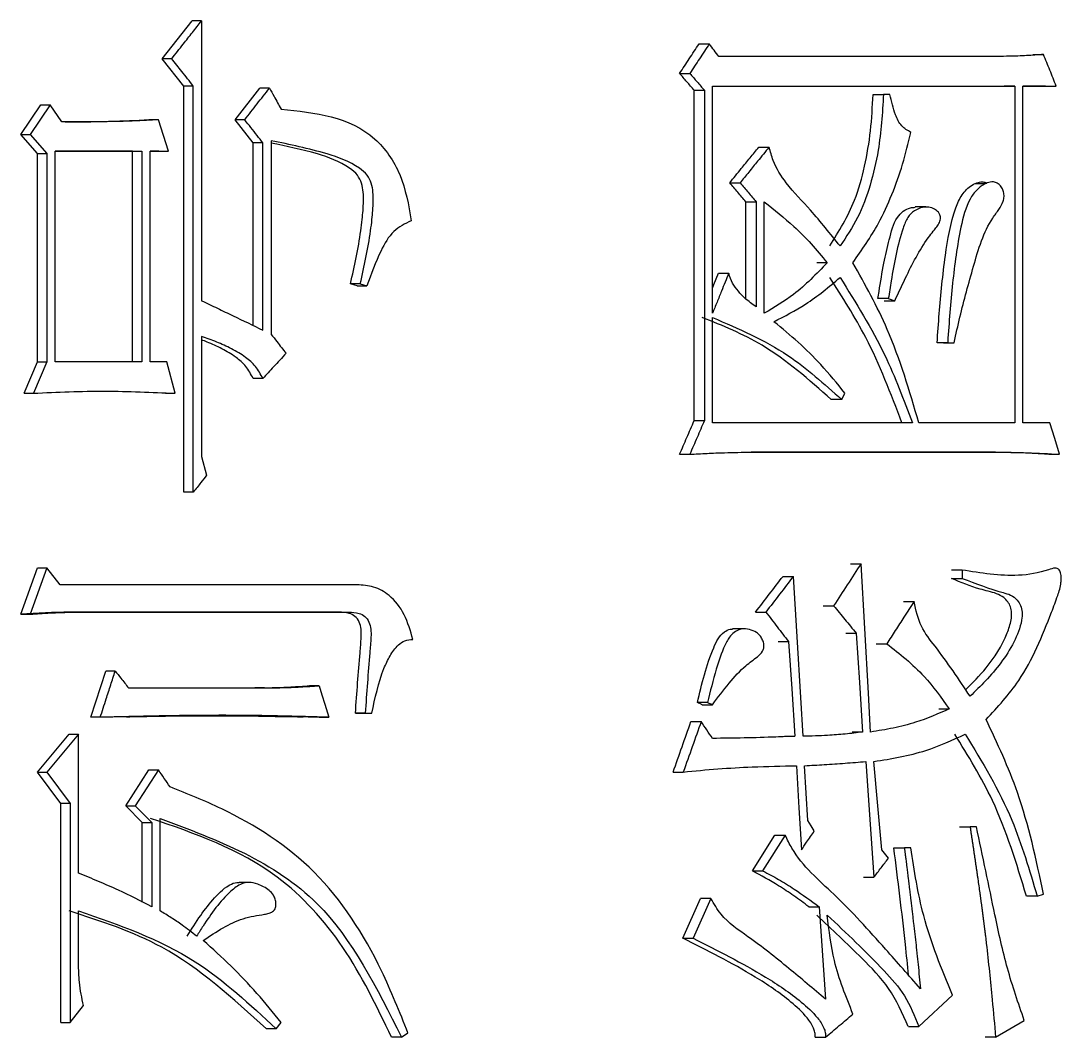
# Model space of a CAD drawing. Header units: millimetres. Extents: x 2371 to 4515, y 843 to 2359.
# Drawn here: x 3262.51 to 3267.86, y 1072.19 to 1077.42 of the extents above; entities that cross this region are included whole.
import ezdxf

# ---------------------------------------------------------------- set-up
doc = ezdxf.new("R2010")
doc.units = ezdxf.units.MM

msp = doc.modelspace()

# ---------------------------------------------------------------- linework, layer by layer
at = {"color": 7, "linetype": 'Continuous', "lineweight": 25}
for p, q in [((3263.2368, 1077.2241), (3263.3902, 1077.4188)), ((3263.4394, 1077.4188), (3263.3902, 1077.4188)), ((3263.4394, 1077.4188), (3263.4394, 1075.9801)), ((3265.9966, 1077.2998), (3266.0491, 1077.2998)), ((3263.2858, 1077.2241), (3263.2368, 1077.2241)), ((3263.3476, 1077.0835), (3263.2368, 1077.2241)), ((3267.4722, 1077.2349), (3266.0991, 1077.2349)), ((3267.7128, 1077.2458), (3267.7675, 1077.2458)), ((3265.8967, 1077.1484), (3265.9491, 1077.1484)), ((3263.3967, 1077.0835), (3263.3476, 1077.0835)), ((3263.3476, 1074.9957), (3263.3476, 1077.0835)), ((3263.3967, 1074.9957), (3263.3967, 1077.0835)), ((3263.6114, 1076.9104), (3263.7388, 1077.0726)), ((3263.7884, 1077.0726), (3263.7388, 1077.0726)), ((3265.9716, 1077.0618), (3266.0241, 1077.0618)), ((3265.9716, 1075.3635), (3265.9716, 1077.0618)), ((3266.0241, 1077.0618), (3266.0242, 1075.3635)), ((3266.0658, 1077.0835), (3267.62, 1077.0835)), ((3266.0658, 1075.9152), (3266.0658, 1077.0835)), ((3266.8913, 1077.0402), (3266.945, 1077.0402)), ((3266.978, 1077.0402), (3266.945, 1077.0402)), ((3267.62, 1077.0835), (3267.5655, 1077.0835)), ((3267.62, 1077.0835), (3267.62, 1075.3527)), ((3267.661, 1077.0835), (3267.833, 1077.0835)), ((3267.661, 1075.3527), (3267.661, 1077.0835)), ((3267.7782, 1077.0835), (3267.661, 1077.0835)), ((3267.7783, 1077.0835), (3267.833, 1077.0835)), ((3262.5099, 1076.8347), (3262.6128, 1076.9861)), ((3262.6609, 1076.9861), (3262.5579, 1076.8347)), ((3262.6128, 1076.9861), (3262.6609, 1076.9861)), ((3262.721, 1076.8996), (3262.6609, 1076.9861)), ((3263.2175, 1076.9104), (3263.1686, 1076.9104)), ((3263.2687, 1076.7481), (3263.2175, 1076.9104)), ((3263.6609, 1076.9104), (3263.6114, 1076.9104)), ((3263.7049, 1076.7914), (3263.6114, 1076.9104)), ((3262.5099, 1076.8347), (3262.5579, 1076.8347)), ((3262.5956, 1076.7373), (3262.5099, 1076.8347)), ((3262.5579, 1076.8347), (3262.6438, 1076.7373)), ((3263.7544, 1076.7914), (3263.7049, 1076.7914)), ((3263.7049, 1075.8525), (3263.7049, 1076.7914)), ((3263.7544, 1075.8287), (3263.7544, 1076.7914)), ((3263.7969, 1076.8022), (3263.797, 1075.807)), ((3262.5956, 1076.7373), (3262.6438, 1076.7373)), ((3262.5956, 1075.6664), (3262.5956, 1076.7373)), ((3262.6438, 1076.7373), (3262.6438, 1075.6664)), ((3262.6867, 1075.6664), (3262.6867, 1076.7481)), ((3262.6867, 1076.7481), (3263.132, 1076.7481)), ((3263.0833, 1076.7481), (3262.6867, 1076.7481)), ((3263.0833, 1076.7481), (3263.132, 1076.7481)), ((3263.0833, 1075.6664), (3263.0833, 1076.7481)), ((3263.132, 1076.7481), (3263.132, 1075.6664)), ((3263.1748, 1075.6664), (3263.1747, 1076.7481)), ((3263.1747, 1076.7481), (3263.2687, 1076.7481)), ((3263.2198, 1076.7481), (3263.1747, 1076.7481)), ((3263.2198, 1076.7481), (3263.2687, 1076.7481)), ((3266.3042, 1076.7701), (3266.3572, 1076.7701)), ((3266.1546, 1076.5859), (3266.2073, 1076.5859)), ((3267.4684, 1076.5811), (3267.4137, 1076.581)), ((3266.2376, 1075.9893), (3266.2376, 1076.4885)), ((3266.2905, 1076.4885), (3266.2905, 1075.9477)), ((3266.332, 1075.9153), (3266.332, 1076.4885)), ((3267.1627, 1076.4617), (3267.1084, 1076.4617)), ((3264.2551, 1076.0666), (3264.2049, 1076.0666)), ((3264.2387, 1076.0558), (3264.2049, 1076.0666)), ((3264.2387, 1076.0558), (3264.289, 1076.0558)), ((3264.2551, 1076.0666), (3264.289, 1076.0558)), ((3266.9697, 1075.991), (3266.916, 1075.991)), ((3266.9697, 1075.991), (3267.0028, 1075.9801)), ((3266.0658, 1075.3527), (3266.0658, 1075.8936)), ((3263.4394, 1075.7962), (3263.4394, 1075.1796)), ((3267.2749, 1075.7638), (3267.2208, 1075.7638)), ((3267.2533, 1075.7638), (3267.3075, 1075.7638)), ((3267.2749, 1075.7638), (3267.3076, 1075.7638)), ((3262.527, 1075.5041), (3262.5956, 1075.6664)), ((3262.6438, 1075.6664), (3262.5751, 1075.5041)), ((3262.5956, 1075.6664), (3262.6438, 1075.6664)), ((3263.132, 1075.6664), (3262.6867, 1075.6664)), ((3263.2602, 1075.6664), (3263.1748, 1075.6664)), ((3263.3029, 1075.5041), (3263.2602, 1075.6664)), ((3263.7544, 1075.5798), (3263.7049, 1075.5798)), ((3262.527, 1075.5041), (3262.5751, 1075.5041)), ((3263.2539, 1075.5041), (3263.3029, 1075.5041)), ((3266.73, 1075.4717), (3266.7466, 1075.5042)), ((3266.73, 1075.4717), (3266.6766, 1075.4717)), ((3265.9716, 1075.3635), (3266.0242, 1075.3635)), ((3267.0935, 1075.3527), (3266.0658, 1075.3527)), ((3267.62, 1075.3527), (3267.1265, 1075.3527)), ((3267.8003, 1075.3527), (3267.661, 1075.3527)), ((3263.4394, 1075.1796), (3263.465, 1075.0823)), ((3265.8967, 1075.1905), (3265.9491, 1075.1905)), ((3267.4588, 1075.2013), (3266.2654, 1075.2013)), ((3266.2655, 1075.2013), (3267.5133, 1075.2013)), ((3267.4589, 1075.2013), (3267.5133, 1075.2013)), ((3267.7946, 1075.1905), (3267.8494, 1075.1905)), ((3263.3967, 1074.9957), (3263.3476, 1074.9957)), ((3262.5099, 1074.3683), (3262.5956, 1074.6063)), ((3262.6438, 1074.6063), (3262.5579, 1074.3683)), ((3262.5956, 1074.6063), (3262.6438, 1074.6063)), ((3262.7124, 1074.5198), (3262.6438, 1074.6063)), ((3266.7758, 1074.628), (3266.8293, 1074.628)), ((3267.3489, 1074.5955), (3267.2947, 1074.5955)), ((3267.3489, 1074.5955), (3267.3489, 1074.5524)), ((3266.4284, 1074.5631), (3266.4815, 1074.5631)), ((3267.2947, 1074.5525), (3267.3489, 1074.5525)), ((3264.2382, 1074.5198), (3262.7124, 1074.5198)), ((3267.048, 1074.4333), (3267.1019, 1074.4334)), ((3262.5099, 1074.3683), (3262.5579, 1074.3683)), ((3262.9209, 1074.3791), (3262.9695, 1074.3791)), ((3264.1457, 1074.3791), (3262.9209, 1074.3791)), ((3262.9695, 1074.3791), (3264.1958, 1074.3791)), ((3264.1457, 1074.3791), (3264.1958, 1074.3791)), ((3266.2874, 1074.3792), (3266.3403, 1074.3792)), ((3266.6353, 1074.4116), (3266.6887, 1074.4116)), ((3266.2219, 1074.2929), (3266.1688, 1074.2929)), ((3266.751, 1074.271), (3266.8045, 1074.271)), ((3266.4035, 1074.2277), (3266.4566, 1074.2277)), ((3266.9078, 1074.2168), (3266.9615, 1074.2168)), ((3262.8696, 1073.8383), (3262.9466, 1074.0762)), ((3262.9952, 1074.0762), (3262.9466, 1074.0762)), ((3264.0432, 1074.0005), (3263.9933, 1074.0005)), ((3263.0636, 1073.9897), (3263.763, 1073.9897)), ((3263.763, 1073.9897), (3263.7134, 1073.9897)), ((3266.0408, 1073.914), (3265.9882, 1073.914)), ((3266.0133, 1073.9032), (3266.0659, 1073.9032)), ((3262.9181, 1073.8383), (3262.8696, 1073.8383)), ((3264.0441, 1073.8383), (3264.0941, 1073.8383)), ((3264.2805, 1073.8599), (3264.2303, 1073.8599)), ((3264.2641, 1073.8599), (3264.3144, 1073.8599)), ((3264.2805, 1073.8599), (3264.3144, 1073.8599)), ((3267.229, 1073.8816), (3267.2831, 1073.8816)), ((3265.955, 1073.8167), (3266.0075, 1073.8167)), ((3262.5957, 1073.557), (3262.7584, 1073.7517)), ((3262.8067, 1073.7517), (3262.6438, 1073.557)), ((3262.7584, 1073.7517), (3262.8067, 1073.7517)), ((3262.8067, 1073.0378), (3262.8067, 1073.7517)), ((3266.4367, 1073.7409), (3266.4898, 1073.7409)), ((3266.8376, 1073.7626), (3266.7841, 1073.7626)), ((3263.0491, 1073.3839), (3263.1686, 1073.5678)), ((3263.2175, 1073.5678), (3263.0978, 1073.3839)), ((3263.1686, 1073.5678), (3263.2175, 1073.5678)), ((3262.5957, 1073.557), (3262.6438, 1073.557)), ((3262.7156, 1073.3948), (3262.5957, 1073.557)), ((3262.6438, 1073.557), (3262.7639, 1073.3948)), ((3265.8634, 1073.557), (3265.9158, 1073.557)), ((3262.7639, 1073.3948), (3262.7156, 1073.3948)), ((3262.7156, 1072.2698), (3262.7156, 1073.3948)), ((3262.7639, 1073.3948), (3262.7639, 1072.2698)), ((3263.0491, 1073.3839), (3263.0978, 1073.3839)), ((3263.1345, 1073.2974), (3263.0491, 1073.3839)), ((3263.0978, 1073.3839), (3263.1833, 1073.2974)), ((3263.1345, 1072.8889), (3263.1345, 1073.2974)), ((3263.1833, 1073.2974), (3263.1833, 1072.8647)), ((3263.226, 1072.8431), (3263.226, 1073.319)), ((3267.3358, 1073.2758), (3267.39, 1073.2758)), ((3267.4228, 1073.2758), (3267.39, 1073.2758)), ((3266.2708, 1073.0486), (3266.3866, 1073.2321)), ((3266.4397, 1073.2321), (3266.3237, 1073.0486)), ((3266.3867, 1073.2321), (3266.4397, 1073.2321)), ((3266.9698, 1073.1135), (3266.9368, 1073.1568)), ((3266.9985, 1073.1676), (3267.0523, 1073.1676)), ((3267.0853, 1073.1676), (3267.0523, 1073.1676)), ((3266.2708, 1073.0486), (3266.3237, 1073.0486)), ((3263.6817, 1072.9892), (3263.6327, 1072.9891)), ((3263.6824, 1072.9892), (3263.6817, 1072.9892)), ((3266.8418, 1073.0162), (3266.8954, 1073.0162)), ((3267.7347, 1072.9188), (3267.7675, 1072.9296)), ((3265.9134, 1072.7025), (3266.0047, 1072.9075)), ((3266.0573, 1072.9075), (3265.9658, 1072.7025)), ((3266.0573, 1072.9075), (3266.0047, 1072.9075)), ((3267.7347, 1072.9188), (3267.68, 1072.9188)), ((3262.8067, 1072.5726), (3262.8067, 1072.843)), ((3266.5609, 1072.8647), (3266.6141, 1072.8647)), ((3266.6141, 1072.8647), (3266.6472, 1072.389)), ((3265.9134, 1072.7025), (3265.9658, 1072.7025)), ((3267.1266, 1072.2482), (3267.2996, 1072.4104)), ((3262.7639, 1072.2698), (3262.8325, 1072.3563)), ((3267.5215, 1072.1941), (3267.6686, 1072.2803)), ((3262.7156, 1072.2698), (3262.7639, 1072.2698)), ((3263.8225, 1072.2373), (3263.7728, 1072.2373)), ((3263.8225, 1072.2373), (3263.848, 1072.2698)), ((3264.4666, 1072.194), (3264.4161, 1072.194)), ((3264.4666, 1072.194), (3264.5004, 1072.2157)), ((3266.594, 1072.1941), (3266.6473, 1072.1941)), ((3267.5215, 1072.1941), (3267.4671, 1072.1941))]:
    msp.add_line(p, q, dxfattribs=at)
at = {"color": 7, "linetype": 'Continuous', "lineweight": 25, "flags": 128}
for points in [[(3267.4722, 1077.2349), (3267.445, 1077.2349), (3267.4179, 1077.2349)], [(3266.2376, 1076.4885), (3266.264, 1076.4885), (3266.2905, 1076.4885)], [(3266.6555, 1076.1749), (3266.6408, 1076.1749), (3266.6262, 1076.1749), (3266.6022, 1076.1749)], [(3266.0658, 1076.0451), (3266.0733, 1076.0636), (3266.0964, 1076.1207)], [(3266.0964, 1076.1207), (3266.1227, 1076.1207), (3266.1491, 1076.1207)], [(3266.949, 1075.9801), (3266.9712, 1075.9801), (3266.987, 1075.9801), (3267.0028, 1075.9801)], [(3267.8494, 1075.1905), (3267.8249, 1075.2716), (3267.8003, 1075.3527)], [(3266.8789, 1073.7626), (3266.8675, 1073.9621), (3266.8484, 1074.295), (3266.8293, 1074.628)], [(3266.5312, 1073.7409), (3266.5192, 1073.9404), (3266.5003, 1074.2517), (3266.4815, 1074.5631)], [(3266.8045, 1074.271), (3266.821, 1074.0168), (3266.8376, 1073.7626)], [(3266.4566, 1074.2277), (3266.4732, 1073.9843), (3266.4898, 1073.7409)], [(3264.0432, 1074.0005), (3264.058, 1073.9535), (3264.0727, 1073.9065), (3264.0941, 1073.8383)], [(3266.4981, 1073.5895), (3266.5105, 1073.3731), (3266.5229, 1073.1568)], [(3266.5561, 1073.3082), (3266.5478, 1073.4489), (3266.5395, 1073.5895)], [(3266.8541, 1073.6111), (3266.8748, 1073.3137), (3266.8954, 1073.0162)], [(3266.9368, 1073.1568), (3266.9161, 1073.384), (3266.8954, 1073.6111)], [(3263.1345, 1073.2974), (3263.1589, 1073.2974), (3263.1833, 1073.2974)], [(3266.5893, 1073.2542), (3266.5727, 1073.2812), (3266.5561, 1073.3082)], [(3267.0727, 1072.2482), (3267.0862, 1072.2482), (3267.0999, 1072.2482), (3267.1266, 1072.2482)]]:
    msp.add_lwpolyline(points, dxfattribs=at)
at = {"color": 7, "linetype": 'Continuous', "lineweight": 25}
for points, knots in [([(3263.2858, 1077.2241), (3263.3055, 1077.249), (3263.3409, 1077.294), (3263.3921, 1077.3589), (3263.4236, 1077.3988), (3263.4394, 1077.4188)], [0, 0, 0, 0, 0.384573, 0.692287, 1, 1, 1, 1]), ([(3265.8967, 1077.1484), (3265.9134, 1077.1736), (3265.9467, 1077.2241), (3265.98, 1077.2746), (3265.9966, 1077.2998)], [0, 0, 0, 0, 0.5, 1, 1, 1, 1]), ([(3266.0491, 1077.2998), (3266.0325, 1077.2746), (3265.9992, 1077.2241), (3265.9658, 1077.1736), (3265.9491, 1077.1484)], [0, 0, 0, 0, 0.499999, 1, 1, 1, 1]), ([(3266.0991, 1077.2349), (3266.0908, 1077.2457), (3266.0741, 1077.2674), (3266.0575, 1077.289), (3266.0491, 1077.2998)], [0, 0, 0, 0, 0.499999, 1, 1, 1, 1]), ([(3263.3967, 1077.0835), (3263.3869, 1077.0959), (3263.3672, 1077.1209), (3263.3302, 1077.1678), (3263.3031, 1077.2022), (3263.2858, 1077.2241)], [0, 0, 0, 0, 0.2662451, 0.5324905, 1, 1, 1, 1]), ([(3267.7675, 1077.2458), (3267.7383, 1077.2436), (3267.68, 1077.2393), (3267.5815, 1077.2359), (3267.5122, 1077.2353), (3267.4722, 1077.2349)], [0, 0, 0, 0, 0.297192, 0.594407, 1, 1, 1, 1]), ([(3267.833, 1077.0835), (3267.8221, 1077.1105), (3267.8003, 1077.1646), (3267.7785, 1077.2187), (3267.7675, 1077.2458)], [0, 0, 0, 0, 0.499999, 1, 1, 1, 1]), ([(3265.9716, 1077.0618), (3265.9592, 1077.0763), (3265.9342, 1077.1051), (3265.9092, 1077.134), (3265.8967, 1077.1484)], [0, 0, 0, 0, 0.5, 1, 1, 1, 1]), ([(3265.9491, 1077.1484), (3265.9616, 1077.134), (3265.9867, 1077.1051), (3266.0116, 1077.0763), (3266.0241, 1077.0618)], [0, 0, 0, 0, 0.499996, 1, 1, 1, 1]), ([(3263.6609, 1076.9104), (3263.6821, 1076.9374), (3263.7247, 1076.9915), (3263.7672, 1077.0456), (3263.7884, 1077.0726)], [0, 0, 0, 0, 0.499999, 1, 1, 1, 1]), ([(3263.7884, 1077.0726), (3263.7962, 1077.0586), (3263.81, 1077.0335), (3263.8298, 1076.9974), (3263.8419, 1076.9755), (3263.8479, 1076.9645)], [0, 0, 0, 0, 0.39043, 0.695215, 1, 1, 1, 1]), ([(3266.6682, 1076.2613), (3266.7154, 1076.3368), (3266.7936, 1076.4624), (3266.8506, 1076.6706), (3266.8816, 1076.8534), (3266.8881, 1076.9779), (3266.8913, 1077.0402)], [0, 0, 0, 0, 0.3334234, 0.554109, 0.7766599, 1, 1, 1, 1]), ([(3266.945, 1077.0402), (3266.9389, 1076.9439), (3266.9289, 1076.7857), (3266.8797, 1076.5734), (3266.8175, 1076.4038), (3266.7534, 1076.3085), (3266.7217, 1076.2613)], [0, 0, 0, 0, 0.3443941, 0.5659658, 0.7849961, 1, 1, 1, 1]), ([(3267.0853, 1076.8455), (3267.0685, 1076.8552), (3267.0342, 1076.8749), (3266.9989, 1076.948), (3266.986, 1077.005), (3266.978, 1077.0402)], [0, 0, 0, 0, 0.267237, 0.548075, 1, 1, 1, 1]), ([(3263.8479, 1076.9645), (3264.0238, 1076.9463), (3264.2716, 1076.9208), (3264.4756, 1076.6316), (3264.5032, 1076.4725), (3264.5173, 1076.3912)], [0, 0, 0, 0, 0.544628, 0.767125, 1, 1, 1, 1]), ([(3263.2175, 1076.9104), (3263.2134, 1076.9102), (3263.2052, 1076.9097), (3263.193, 1076.9091), (3263.1807, 1076.9084), (3263.1685, 1076.9077), (3263.1562, 1076.9071), (3263.1439, 1076.9065), (3263.1337, 1076.906), (3263.1235, 1076.9055), (3263.1133, 1076.905), (3263.101, 1076.9045), (3263.0847, 1076.9038), (3263.0683, 1076.9031), (3263.0519, 1076.9026), (3263.0397, 1076.9022), (3263.0233, 1076.9017), (3263.0069, 1076.9013), (3262.9905, 1076.9009), (3262.9783, 1076.9007), (3262.9619, 1076.9004), (3262.9455, 1076.9002), (3262.9291, 1076.9), (3262.9127, 1076.8998), (3262.8963, 1076.8997), (3262.8799, 1076.8996), (3262.8676, 1076.8995), (3262.8553, 1076.8994), (3262.843, 1076.8994), (3262.8328, 1076.8994), (3262.8246, 1076.8994), (3262.8164, 1076.8994), (3262.8082, 1076.8994), (3262.8, 1076.8994), (3262.7938, 1076.8994), (3262.7877, 1076.8994), (3262.7795, 1076.8994), (3262.7713, 1076.8994), (3262.763, 1076.8995), (3262.7548, 1076.8995), (3262.7466, 1076.8995), (3262.7384, 1076.8995), (3262.7306, 1076.8995), (3262.7247, 1076.8996), (3262.721, 1076.8996)], [0, 0, 0, 0, 0.024742, 0.049483, 0.074225, 0.098967, 0.123709, 0.14845, 0.173192, 0.185563, 0.210305, 0.235047, 0.259788, 0.309272, 0.334014, 0.358756, 0.383497, 0.432981, 0.457723, 0.482464, 0.507206, 0.55669, 0.581431, 0.606173, 0.655657, 0.680399, 0.70514, 0.729882, 0.754624, 0.779366, 0.791736, 0.804107, 0.828849, 0.84122, 0.853591, 0.865962, 0.878333, 0.903074, 0.915445, 0.927816, 0.952558, 0.964929, 0.9773, 1, 1, 1, 1]), ([(3262.7373, 1076.8995), (3262.7486, 1076.8995), (3262.8263, 1076.8994), (3262.9702, 1076.901), (3263.1025, 1076.9073), (3263.1686, 1076.9104)], [0, 0, 0, 0, 0.078385, 0.539066, 1, 1, 1, 1]), ([(3263.7544, 1076.7914), (3263.7446, 1076.8039), (3263.7241, 1076.83), (3263.6929, 1076.8696), (3263.6715, 1076.8968), (3263.6609, 1076.9104)], [0, 0, 0, 0, 0.314653, 0.657326, 1, 1, 1, 1]), ([(3266.7879, 1076.1748), (3266.8339, 1076.2409), (3266.9101, 1076.3503), (3266.99, 1076.525), (3267.0466, 1076.6811), (3267.0724, 1076.7906), (3267.0853, 1076.8455)], [0, 0, 0, 0, 0.334937, 0.554746, 0.776585, 1, 1, 1, 1]), ([(3264.2551, 1076.0666), (3264.2751, 1076.1572), (3264.2992, 1076.2667), (3264.3171, 1076.4092), (3264.3234, 1076.4902), (3264.3202, 1076.5705), (3264.2912, 1076.6304), (3264.2156, 1076.6905), (3264.0481, 1076.7508), (3263.8933, 1076.7825), (3263.7969, 1076.8022)], [0, 0, 0, 0, 0.23813, 0.287988, 0.366961, 0.446683, 0.487555, 0.537237, 0.712015, 1, 1, 1, 1]), ([(3264.2049, 1076.0666), (3264.2248, 1076.1572), (3264.249, 1076.2667), (3264.2668, 1076.4092), (3264.2731, 1076.4903), (3264.2699, 1076.5705), (3264.2409, 1076.6305), (3264.1653, 1076.6906), (3264.0144, 1076.7455), (3263.8764, 1076.774), (3263.7969, 1076.7905)], [0, 0, 0, 0, 0.250743, 0.303279, 0.38642, 0.470348, 0.513402, 0.565729, 0.749743, 1, 1, 1, 1]), ([(3266.1546, 1076.5859), (3266.1743, 1076.6102), (3266.2092, 1076.653), (3266.259, 1076.7144), (3266.2891, 1076.7514), (3266.3041, 1076.7699)], [0, 0, 0, 0, 0.396447, 0.698224, 1, 1, 1, 1]), ([(3266.357, 1076.7699), (3266.3373, 1076.7456), (3266.3025, 1076.7028), (3266.2525, 1076.6415), (3266.2224, 1076.6044), (3266.2073, 1076.5859)], [0, 0, 0, 0, 0.3962, 0.6981, 1, 1, 1, 1]), ([(3266.7217, 1076.2613), (3266.6719, 1076.3237), (3266.5827, 1076.4354), (3266.4545, 1076.5654), (3266.3811, 1076.6781), (3266.3633, 1076.7463), (3266.3572, 1076.7699)], [0, 0, 0, 0, 0.381447, 0.683524, 0.890528, 1, 1, 1, 1]), ([(3266.2376, 1076.4885), (3266.2238, 1076.5048), (3266.1961, 1076.5372), (3266.1684, 1076.5697), (3266.1546, 1076.5859)], [0, 0, 0, 0, 0.499999, 1, 1, 1, 1]), ([(3266.2073, 1076.5859), (3266.2212, 1076.5697), (3266.2489, 1076.5372), (3266.2766, 1076.5048), (3266.2905, 1076.4885)], [0, 0, 0, 0, 0.499998, 1, 1, 1, 1]), ([(3267.2208, 1075.7638), (3267.2242, 1075.8137), (3267.2346, 1075.9635), (3267.2579, 1076.1962), (3267.2929, 1076.4041), (3267.3455, 1076.5277), (3267.39, 1076.5702), (3267.429, 1076.5891), (3267.4547, 1076.5914), (3267.4699, 1076.5886), (3267.4755, 1076.584), (3267.4759, 1076.5837)], [0, 0, 0, 0, 0.1574476, 0.4724782, 0.7377528, 0.8191348, 0.9015133, 0.9454183, 0.9744247, 0.9981427, 1, 1, 1, 1]), ([(3267.3075, 1075.7638), (3267.3175, 1075.808), (3267.3474, 1075.9404), (3267.4064, 1076.1556), (3267.4648, 1076.3526), (3267.5373, 1076.4463), (3267.5591, 1076.4827), (3267.566, 1076.5148), (3267.5634, 1076.5392), (3267.5544, 1076.5614), (3267.5398, 1076.5791), (3267.521, 1076.5897), (3267.497, 1076.5918), (3267.4635, 1076.5814), (3267.4234, 1076.553), (3267.3718, 1076.4801), (3267.3297, 1076.313), (3267.2975, 1076.0672), (3267.2815, 1075.8676), (3267.275, 1075.7655), (3267.2749, 1075.7638)], [0, 0, 0, 0, 0.07376, 0.221291, 0.369161, 0.400761, 0.427212, 0.440277, 0.453391, 0.466052, 0.479506, 0.492813, 0.505075, 0.525102, 0.558597, 0.593335, 0.676611, 0.83455, 0.997228, 1, 1, 1, 1]), ([(3266.332, 1076.4885), (3266.3834, 1076.4473), (3266.4669, 1076.3804), (3266.5745, 1076.2744), (3266.6284, 1076.2081), (3266.6555, 1076.1749)], [0, 0, 0, 0, 0.443463, 0.720804, 1, 1, 1, 1]), ([(3266.916, 1075.991), (3266.9179, 1076.0031), (3266.9278, 1076.064), (3266.9442, 1076.1663), (3266.9746, 1076.2925), (3266.9984, 1076.3923), (3267.0456, 1076.4414), (3267.0784, 1076.4587), (3267.1, 1076.4598), (3267.1085, 1076.4602)], [0, 0, 0, 0, 0.066436, 0.332221, 0.554773, 0.778299, 0.862629, 0.946565, 1, 1, 1, 1]), ([(3267.0028, 1075.9801), (3267.0231, 1076.0234), (3267.0774, 1076.1388), (3267.1426, 1076.2646), (3267.2043, 1076.3407), (3267.2226, 1076.3646), (3267.2338, 1076.3834), (3267.2386, 1076.3999), (3267.2387, 1076.4115), (3267.235, 1076.4235), (3267.2253, 1076.4378), (3267.2059, 1076.4528), (3267.1778, 1076.463), (3267.1414, 1076.461), (3267.1029, 1076.4446), (3267.0658, 1076.4078), (3267.0202, 1076.2855), (3266.994, 1076.1438), (3266.9746, 1076.0214), (3266.9697, 1075.991)], [0, 0, 0, 0, 0.125302, 0.334347, 0.369116, 0.392006, 0.415961, 0.426676, 0.435655, 0.44463, 0.458341, 0.481396, 0.513091, 0.54477, 0.589295, 0.633614, 0.685428, 0.92175, 1, 1, 1, 1]), ([(3264.5173, 1076.3912), (3264.4852, 1076.3755), (3264.4195, 1076.3435), (3264.3466, 1076.216), (3264.3109, 1076.1169), (3264.289, 1076.0558)], [0, 0, 0, 0, 0.267599, 0.548584, 1, 1, 1, 1]), ([(3266.6555, 1076.1749), (3266.5998, 1076.1173), (3266.501, 1076.015), (3266.3834, 1075.9456), (3266.332, 1075.9153)], [0, 0, 0, 0, 0.563044, 1, 1, 1, 1]), ([(3267.1265, 1075.3527), (3267.0785, 1075.5163), (3266.9933, 1075.8067), (3266.8503, 1076.0629), (3266.7879, 1076.1748)], [0, 0, 0, 0, 0.563329, 1, 1, 1, 1]), ([(3266.1491, 1076.1207), (3266.1368, 1076.0904), (3266.1167, 1076.0409), (3266.089, 1075.9724), (3266.0735, 1075.9343), (3266.0658, 1075.9152)], [0, 0, 0, 0, 0.443636, 0.721817, 1, 1, 1, 1]), ([(3266.2905, 1075.9477), (3266.2707, 1075.962), (3266.2379, 1075.9858), (3266.1982, 1076.0284), (3266.1663, 1076.069), (3266.1548, 1076.1034), (3266.1491, 1076.1207)], [0, 0, 0, 0, 0.333513, 0.552424, 0.773916, 1, 1, 1, 1]), ([(3266.3818, 1075.8719), (3266.437, 1075.9004), (3266.5245, 1075.9455), (3266.6355, 1076.0269), (3266.693, 1076.075), (3266.7217, 1076.0991)], [0, 0, 0, 0, 0.459963, 0.729487, 1, 1, 1, 1]), ([(3267.0396, 1075.3527), (3266.9828, 1075.5022), (3266.8821, 1075.7673), (3266.7333, 1075.9983), (3266.6683, 1076.0991)], [0, 0, 0, 0, 0.563635, 1, 1, 1, 1]), ([(3266.7217, 1076.0991), (3266.8031, 1075.9691), (3266.9494, 1075.7356), (3267.0492, 1075.4704), (3267.0935, 1075.3527)], [0, 0, 0, 0, 0.5563759, 1, 1, 1, 1]), ([(3263.4394, 1075.9801), (3263.4664, 1075.9671), (3263.5205, 1075.9411), (3263.6256, 1075.8907), (3263.7035, 1075.8532), (3263.7544, 1075.8287)], [0, 0, 0, 0, 0.257226, 0.514452, 1, 1, 1, 1]), ([(3266.6766, 1075.4717), (3266.562, 1075.5736), (3266.359, 1075.7541), (3266.1181, 1075.8513), (3266.0132, 1075.8936)], [0, 0, 0, 0, 0.564694, 1, 1, 1, 1]), ([(3266.0658, 1075.8936), (3266.1989, 1075.8366), (3266.4385, 1075.7338), (3266.6403, 1075.5524), (3266.73, 1075.4717)], [0, 0, 0, 0, 0.555128, 1, 1, 1, 1]), ([(3266.7466, 1075.5042), (3266.7061, 1075.5543), (3266.6306, 1075.6477), (3266.5069, 1075.7685), (3266.4236, 1075.8374), (3266.3818, 1075.8719)], [0, 0, 0, 0, 0.3660862, 0.682145, 1, 1, 1, 1]), ([(3263.7544, 1075.5798), (3263.7426, 1075.6015), (3263.7192, 1075.6443), (3263.6619, 1075.6948), (3263.5936, 1075.7341), (3263.5174, 1075.7687), (3263.4654, 1075.787), (3263.4394, 1075.7962)], [0, 0, 0, 0, 0.176065, 0.348002, 0.566634, 0.783694, 1, 1, 1, 1]), ([(3263.7049, 1075.5798), (3263.693, 1075.6015), (3263.6696, 1075.6443), (3263.6124, 1075.6949), (3263.5443, 1075.734), (3263.4843, 1075.7619), (3263.4488, 1075.7746), (3263.4394, 1075.778)], [0, 0, 0, 0, 0.204151, 0.403447, 0.656808, 0.908321, 1, 1, 1, 1]), ([(3263.797, 1075.807), (3263.8068, 1075.7945), (3263.8244, 1075.7721), (3263.8499, 1075.7396), (3263.8656, 1075.7197), (3263.8734, 1075.7097)], [0, 0, 0, 0, 0.384577, 0.692287, 1, 1, 1, 1]), ([(3263.8734, 1075.7097), (3263.8628, 1075.6981), (3263.8416, 1075.6749), (3263.802, 1075.6317), (3263.7729, 1075.6), (3263.7544, 1075.5798)], [0, 0, 0, 0, 0.267463, 0.534927, 1, 1, 1, 1]), ([(3262.5751, 1075.5041), (3262.6364, 1075.5072), (3262.7589, 1075.5132), (3263.0018, 1075.5173), (3263.1829, 1075.5094), (3263.3029, 1075.5041)], [0, 0, 0, 0, 0.2520851, 0.5041975, 1, 1, 1, 1]), ([(3265.8967, 1075.1905), (3265.9092, 1075.2193), (3265.9342, 1075.277), (3265.9592, 1075.3347), (3265.9716, 1075.3635)], [0, 0, 0, 0, 0.499998, 1, 1, 1, 1]), ([(3266.0242, 1075.3635), (3266.0117, 1075.3347), (3265.9867, 1075.277), (3265.9616, 1075.2193), (3265.9491, 1075.1905)], [0, 0, 0, 0, 0.499999, 1, 1, 1, 1]), ([(3265.9491, 1075.1905), (3265.9788, 1075.1922), (3266.0382, 1075.1957), (3266.1437, 1075.1997), (3266.2194, 1075.2007), (3266.2655, 1075.2013)], [0, 0, 0, 0, 0.281466, 0.562942, 1, 1, 1, 1]), ([(3267.7945, 1075.1905), (3267.7658, 1075.1921), (3267.7085, 1075.1954), (3267.5966, 1075.2), (3267.5133, 1075.2008), (3267.4588, 1075.2013)], [0, 0, 0, 0, 0.256951, 0.513908, 1, 1, 1, 1]), ([(3267.5133, 1075.2013), (3267.5421, 1075.2011), (3267.5997, 1075.2006), (3267.7118, 1075.1981), (3267.795, 1075.1935), (3267.8494, 1075.1905)], [0, 0, 0, 0, 0.256617, 0.51324, 1, 1, 1, 1]), ([(3263.465, 1075.0823), (3263.4552, 1075.0699), (3263.439, 1075.0493), (3263.4162, 1075.0205), (3263.4032, 1075.004), (3263.3967, 1074.9957)], [0, 0, 0, 0, 0.42836, 0.71418, 1, 1, 1, 1]), ([(3266.8293, 1074.628), (3266.8059, 1074.5919), (3266.759, 1074.5198), (3266.7121, 1074.4477), (3266.6887, 1074.4116)], [0, 0, 0, 0, 0.5, 1, 1, 1, 1]), ([(3267.4722, 1073.8274), (3267.5316, 1073.8911), (3267.6757, 1074.0456), (3267.7731, 1074.2853), (3267.8389, 1074.4564), (3267.8568, 1074.5157), (3267.8589, 1074.5557), (3267.8572, 1074.5764), (3267.852, 1074.5917), (3267.8461, 1074.6001), (3267.8371, 1074.605), (3267.8188, 1074.6065), (3267.754, 1074.5815), (3267.5942, 1074.5553), (3267.4456, 1074.5796), (3267.3489, 1074.5955)], [0, 0, 0, 0, 0.18643, 0.452553, 0.51374, 0.559549, 0.574941, 0.592678, 0.599953, 0.607307, 0.613653, 0.622621, 0.650043, 0.772099, 1, 1, 1, 1]), ([(3266.2874, 1074.3792), (3266.3109, 1074.4098), (3266.3579, 1074.4711), (3266.4049, 1074.5324), (3266.4283, 1074.563)], [0, 0, 0, 0, 0.5, 1, 1, 1, 1]), ([(3266.4815, 1074.5631), (3266.4579, 1074.5324), (3266.4109, 1074.4711), (3266.3639, 1074.4098), (3266.3403, 1074.3792)], [0, 0, 0, 0, 0.5, 1, 1, 1, 1]), ([(3267.3668, 1073.9796), (3267.4031, 1074.0159), (3267.4867, 1074.0994), (3267.5666, 1074.2246), (3267.6003, 1074.3276), (3267.6052, 1074.3741), (3267.5992, 1074.4066), (3267.5848, 1074.4334), (3267.5608, 1074.4588), (3267.5117, 1074.4814), (3267.4191, 1074.4997), (3267.3433, 1074.5319), (3267.2947, 1074.5525)], [0, 0, 0, 0, 0.182177, 0.420043, 0.497442, 0.536964, 0.569768, 0.602515, 0.638391, 0.691417, 0.802387, 1, 1, 1, 1]), ([(3267.349, 1074.5525), (3267.4186, 1074.526), (3267.5009, 1074.4946), (3267.5992, 1074.4691), (3267.631, 1074.4451), (3267.6514, 1074.4136), (3267.6603, 1074.3773), (3267.6529, 1074.3104), (3267.6004, 1074.1793), (3267.5005, 1074.0541), (3267.4167, 1073.9725), (3267.39, 1073.9465)], [0, 0, 0, 0, 0.266852, 0.315952, 0.365722, 0.40082, 0.436128, 0.478331, 0.60435, 0.873952, 1, 1, 1, 1]), ([(3264.5257, 1074.2385), (3264.5131, 1074.2824), (3264.4881, 1074.3686), (3264.4147, 1074.4649), (3264.3254, 1074.5137), (3264.2671, 1074.5177), (3264.2382, 1074.5198)], [0, 0, 0, 0, 0.2921, 0.574018, 0.788471, 1, 1, 1, 1]), ([(3267.1018, 1074.4333), (3267.0845, 1074.4066), (3267.0525, 1074.3572), (3267.0057, 1074.285), (3266.9762, 1074.2396), (3266.9615, 1074.2169)], [0, 0, 0, 0, 0.36988, 0.68494, 1, 1, 1, 1]), ([(3267.39, 1073.9465), (3267.3321, 1074.0337), (3267.2515, 1074.1552), (3267.1311, 1074.3016), (3267.1117, 1074.3891), (3267.1019, 1074.4333)], [0, 0, 0, 0, 0.557182, 0.776269, 1, 1, 1, 1]), ([(3262.9209, 1074.3791), (3262.8685, 1074.3796), (3262.7315, 1074.3809), (3262.5944, 1074.3731), (3262.5099, 1074.3683)], [0, 0, 0, 0, 0.3832008, 1, 1, 1, 1]), ([(3262.5579, 1074.3683), (3262.5643, 1074.3688), (3262.5771, 1074.3697), (3262.5932, 1074.3709), (3262.606, 1074.3718), (3262.6188, 1074.3727), (3262.6316, 1074.3735), (3262.6444, 1074.3742), (3262.6573, 1074.3749), (3262.6701, 1074.3756), (3262.6829, 1074.3761), (3262.6925, 1074.3765), (3262.7054, 1074.377), (3262.7182, 1074.3774), (3262.7342, 1074.3779), (3262.747, 1074.3782), (3262.7599, 1074.3785), (3262.7727, 1074.3787), (3262.7855, 1074.3789), (3262.7983, 1074.3791), (3262.808, 1074.3792), (3262.8176, 1074.3793), (3262.8272, 1074.3794), (3262.8368, 1074.3794), (3262.8448, 1074.3794), (3262.8512, 1074.3795), (3262.8576, 1074.3795), (3262.864, 1074.3795), (3262.8704, 1074.3795), (3262.8769, 1074.3795), (3262.8833, 1074.3795), (3262.8897, 1074.3795), (3262.8961, 1074.3795), (3262.9025, 1074.3794), (3262.9089, 1074.3794), (3262.9153, 1074.3794), (3262.9217, 1074.3794), (3262.9281, 1074.3793), (3262.9345, 1074.3793), (3262.9409, 1074.3793), (3262.9473, 1074.3793), (3262.9534, 1074.3792), (3262.9608, 1074.3792), (3262.9666, 1074.3791), (3262.9695, 1074.3791)], [0, 0, 0, 0, 0.046719, 0.093437, 0.116797, 0.140156, 0.186875, 0.210234, 0.233594, 0.280313, 0.303672, 0.327031, 0.350391, 0.397109, 0.420469, 0.467188, 0.490547, 0.513906, 0.560625, 0.583984, 0.607344, 0.630703, 0.654062, 0.677422, 0.700781, 0.712461, 0.72414, 0.7475, 0.759179, 0.770859, 0.794218, 0.805898, 0.817578, 0.840937, 0.852617, 0.864296, 0.887656, 0.899335, 0.911015, 0.934374, 0.946054, 0.957734, 0.978867, 1, 1, 1, 1]), ([(3264.2303, 1073.8599), (3264.2376, 1073.9637), (3264.2468, 1074.0948), (3264.2611, 1074.2487), (3264.2599, 1074.319), (3264.2294, 1074.3591), (3264.1924, 1074.378), (3264.1637, 1074.3788), (3264.1457, 1074.3793)], [0, 0, 0, 0, 0.511728, 0.645948, 0.774639, 0.837433, 0.898476, 1, 1, 1, 1]), ([(3264.1958, 1074.3793), (3264.2138, 1074.3788), (3264.2426, 1074.378), (3264.2796, 1074.3591), (3264.3102, 1074.319), (3264.3114, 1074.2487), (3264.297, 1074.0948), (3264.2878, 1073.9637), (3264.2805, 1073.8599)], [0, 0, 0, 0, 0.10163, 0.162723, 0.225538, 0.354202, 0.488391, 1, 1, 1, 1]), ([(3266.3403, 1074.3792), (3266.3597, 1074.3539), (3266.3985, 1074.3034), (3266.4372, 1074.253), (3266.4566, 1074.2277)], [0, 0, 0, 0, 0.499998, 1, 1, 1, 1]), ([(3266.6887, 1074.4116), (3266.708, 1074.3882), (3266.7466, 1074.3413), (3266.7852, 1074.2944), (3266.8045, 1074.271)], [0, 0, 0, 0, 0.499998, 1, 1, 1, 1]), ([(3265.9882, 1073.914), (3265.9995, 1073.9621), (3266.0221, 1074.0584), (3266.0586, 1074.1674), (3266.0923, 1074.2433), (3266.1224, 1074.2761), (3266.1502, 1074.2915), (3266.1648, 1074.2915), (3266.1688, 1074.2915)], [0, 0, 0, 0, 0.328011, 0.656843, 0.771049, 0.887095, 0.969251, 1, 1, 1, 1]), ([(3266.0659, 1073.9032), (3266.0939, 1073.9405), (3266.1474, 1074.0115), (3266.2239, 1074.0972), (3266.2872, 1074.141), (3266.321, 1074.1701), (3266.3304, 1074.1942), (3266.3305, 1074.2144), (3266.3245, 1074.2359), (3266.3119, 1074.258), (3266.2891, 1074.2786), (3266.2552, 1074.2918), (3266.2168, 1074.2955), (3266.1826, 1074.2811), (3266.1519, 1074.2535), (3266.118, 1074.187), (3266.078, 1074.0726), (3266.0544, 1073.9719), (3266.0408, 1073.914)], [0, 0, 0, 0, 0.140265, 0.267253, 0.34565, 0.385196, 0.401729, 0.418248, 0.440927, 0.464428, 0.491888, 0.53456, 0.581082, 0.616632, 0.65201, 0.706896, 0.831302, 1, 1, 1, 1]), ([(3264.3144, 1073.8599), (3264.3312, 1073.9381), (3264.3533, 1074.0406), (3264.4064, 1074.1558), (3264.4424, 1074.2059), (3264.4846, 1074.236), (3264.5115, 1074.2377), (3264.5257, 1074.2385)], [0, 0, 0, 0, 0.498299, 0.652925, 0.808708, 0.899126, 1, 1, 1, 1]), ([(3266.9615, 1074.2168), (3267.0283, 1074.1644), (3267.1486, 1074.0699), (3267.2417, 1073.9396), (3267.2831, 1073.8816)], [0, 0, 0, 0, 0.554889, 1, 1, 1, 1]), ([(3262.9181, 1073.8383), (3262.9283, 1073.8698), (3262.9463, 1073.9253), (3262.972, 1074.0046), (3262.9874, 1074.0524), (3262.9952, 1074.0762)], [0, 0, 0, 0, 0.397994, 0.698997, 1, 1, 1, 1]), ([(3262.9952, 1074.0762), (3263.0049, 1074.0639), (3263.0212, 1074.0433), (3263.0441, 1074.0144), (3263.0571, 1073.998), (3263.0636, 1073.9897)], [0, 0, 0, 0, 0.428367, 0.714183, 1, 1, 1, 1]), ([(3263.7134, 1073.9897), (3263.7432, 1073.99), (3263.8048, 1073.9905), (3263.8981, 1073.9943), (3263.9616, 1073.9985), (3263.9933, 1074.0005)], [0, 0, 0, 0, 0.318745, 0.659298, 1, 1, 1, 1]), ([(3263.763, 1073.9897), (3263.7927, 1073.99), (3263.8544, 1073.9905), (3263.9479, 1073.9943), (3264.0114, 1073.9985), (3264.0432, 1074.0005)], [0, 0, 0, 0, 0.318332, 0.659091, 1, 1, 1, 1]), ([(3266.0133, 1073.9032), (3266.0111, 1073.9041), (3266.0068, 1073.906), (3265.9985, 1073.9096), (3265.9923, 1073.9123), (3265.9883, 1073.914)], [0, 0, 0, 0, 0.259206, 0.518413, 1, 1, 1, 1]), ([(3266.0408, 1073.914), (3266.043, 1073.9131), (3266.0482, 1073.9108), (3266.0566, 1073.9072), (3266.0628, 1073.9045), (3266.0659, 1073.9032)], [0, 0, 0, 0, 0.25891, 0.629455, 1, 1, 1, 1]), ([(3264.0941, 1073.8383), (3264.0903, 1073.8384), (3264.0845, 1073.8386), (3264.0768, 1073.8388), (3264.0711, 1073.839), (3264.0653, 1073.8391), (3264.0596, 1073.8393), (3264.0538, 1073.8394), (3264.0481, 1073.8396), (3264.0423, 1073.8398), (3264.0365, 1073.8399), (3264.0308, 1073.8401), (3264.0231, 1073.8403), (3264.0135, 1073.8406), (3264.002, 1073.8409), (3263.9905, 1073.8412), (3263.9789, 1073.8416), (3263.9674, 1073.8419), (3263.9559, 1073.8422), (3263.9444, 1073.8425), (3263.929, 1073.8429), (3263.9098, 1073.8434), (3263.8867, 1073.844), (3263.8637, 1073.8445), (3263.8406, 1073.845), (3263.8098, 1073.8457), (3263.779, 1073.8464), (3263.7405, 1073.8471), (3263.702, 1073.8476), (3263.6558, 1073.8481), (3263.6096, 1073.8485), (3263.5633, 1073.8486), (3263.5248, 1073.8486), (3263.4939, 1073.8485), (3263.4707, 1073.8484), (3263.4476, 1073.8482), (3263.4244, 1073.8481), (3263.4013, 1073.8478), (3263.3781, 1073.8476), (3263.3549, 1073.8473), (3263.3318, 1073.847), (3263.3086, 1073.8467), (3263.2777, 1073.8462), (3263.2467, 1073.8456), (3263.2158, 1073.8451), (3263.1926, 1073.8446), (3263.1694, 1073.8441), (3263.1501, 1073.8437), (3263.1346, 1073.8434), (3263.123, 1073.8431), (3263.1114, 1073.8429), (3263.0998, 1073.8426), (3263.0882, 1073.8424), (3263.0765, 1073.8421), (3263.0611, 1073.8417), (3263.0456, 1073.8414), (3263.0301, 1073.841), (3263.0185, 1073.8407), (3263.0069, 1073.8404), (3262.9952, 1073.8402), (3262.9836, 1073.8399), (3262.972, 1073.8396), (3262.9604, 1073.8393), (3262.9487, 1073.839), (3262.9347, 1073.8387), (3262.9245, 1073.8384), (3262.9181, 1073.8383)], [0, 0, 0, 0, 0.009839, 0.014759, 0.019678, 0.024598, 0.029518, 0.034437, 0.039357, 0.044276, 0.049196, 0.054116, 0.059035, 0.068874, 0.078714, 0.088553, 0.098392, 0.108231, 0.11807, 0.12791, 0.137749, 0.157427, 0.177105, 0.196784, 0.216462, 0.236141, 0.275497, 0.295176, 0.334533, 0.373889, 0.413246, 0.452603, 0.49196, 0.511638, 0.531317, 0.550995, 0.570673, 0.590352, 0.61003, 0.629709, 0.649387, 0.669065, 0.688744, 0.728101, 0.747779, 0.767457, 0.787136, 0.806814, 0.816653, 0.826493, 0.836332, 0.846171, 0.85601, 0.865849, 0.875689, 0.895367, 0.905206, 0.915045, 0.924884, 0.934724, 0.944563, 0.954402, 0.964241, 0.97408, 0.98392, 1, 1, 1, 1]), ([(3263.0532, 1073.8414), (3263.0532, 1073.8414), (3263.0531, 1073.8414), (3263.0538, 1073.8414), (3263.0717, 1073.8417), (3263.2399, 1073.845), (3263.5375, 1073.849), (3263.8078, 1073.8437), (3263.9607, 1073.8407)], [0, 0, 0, 0, 0.000388, 0.002567, 0.005095, 0.093733, 0.487155, 1, 1, 1, 1]), ([(3264.0441, 1073.8383), (3264.0364, 1073.8385), (3264.0211, 1073.839), (3263.9981, 1073.8396), (3263.9779, 1073.8402), (3263.9655, 1073.8405), (3263.9607, 1073.8407)], [0, 0, 0, 0, 0.276232, 0.552465, 0.828697, 1, 1, 1, 1]), ([(3264.2303, 1073.8599), (3264.2366, 1073.8599), (3264.2479, 1073.8599), (3264.2591, 1073.8599), (3264.2641, 1073.8599)], [0, 0, 0, 0, 0.56, 1, 1, 1, 1]), ([(3267.2831, 1073.8816), (3267.2258, 1073.8566), (3267.1319, 1073.8156), (3266.9953, 1073.7815), (3266.9178, 1073.7689), (3266.8789, 1073.7626)], [0, 0, 0, 0, 0.438459, 0.718604, 1, 1, 1, 1]), ([(3265.8634, 1073.557), (3265.8787, 1073.6003), (3265.9092, 1073.6868), (3265.9397, 1073.7734), (3265.955, 1073.8167)], [0, 0, 0, 0, 0.500001, 1, 1, 1, 1]), ([(3266.0075, 1073.8167), (3265.9922, 1073.7734), (3265.9617, 1073.6868), (3265.9311, 1073.6003), (3265.9158, 1073.557)], [0, 0, 0, 0, 0.5, 1, 1, 1, 1]), ([(3266.0658, 1073.7301), (3266.0561, 1073.7445), (3266.0367, 1073.7734), (3266.0172, 1073.8022), (3266.0075, 1073.8167)], [0, 0, 0, 0, 0.4999992, 1, 1, 1, 1]), ([(3267.7675, 1072.9296), (3267.7299, 1073.1069), (3267.6632, 1073.4214), (3267.5302, 1073.7041), (3267.4722, 1073.8274)], [0, 0, 0, 0, 0.563398, 1, 1, 1, 1]), ([(3266.4898, 1073.7409), (3266.4573, 1073.7396), (3266.3705, 1073.7359), (3266.2292, 1073.7317), (3266.1203, 1073.7306), (3266.0658, 1073.7301)], [0, 0, 0, 0, 0.230465, 0.615194, 1, 1, 1, 1]), ([(3266.8376, 1073.7626), (3266.8077, 1073.759), (3266.7479, 1073.7519), (3266.6458, 1073.7435), (3266.5735, 1073.7419), (3266.5312, 1073.7409)], [0, 0, 0, 0, 0.293913, 0.587864, 1, 1, 1, 1]), ([(3266.8954, 1073.6112), (3266.9856, 1073.6257), (3267.1471, 1073.6519), (3267.2984, 1073.7212), (3267.3653, 1073.7518)], [0, 0, 0, 0, 0.558486, 1, 1, 1, 1]), ([(3267.68, 1072.9188), (3267.6288, 1073.0871), (3267.5381, 1073.3856), (3267.38, 1073.6406), (3267.311, 1073.7518)], [0, 0, 0, 0, 0.563939, 1, 1, 1, 1]), ([(3267.3653, 1073.7518), (3267.4521, 1073.6087), (3267.6082, 1073.3512), (3267.6958, 1073.0518), (3267.7347, 1072.9188)], [0, 0, 0, 0, 0.555779, 1, 1, 1, 1]), ([(3263.2773, 1073.4813), (3263.2673, 1073.4957), (3263.2474, 1073.5246), (3263.2275, 1073.5534), (3263.2175, 1073.5678)], [0, 0, 0, 0, 0.4999997, 1, 1, 1, 1]), ([(3265.9158, 1073.557), (3265.9749, 1073.5628), (3266.093, 1073.5744), (3266.2873, 1073.5852), (3266.4222, 1073.5879), (3266.4981, 1073.5895)], [0, 0, 0, 0, 0.304303, 0.608646, 1, 1, 1, 1]), ([(3266.5395, 1073.5895), (3266.5731, 1073.5913), (3266.6425, 1073.5951), (3266.7474, 1073.6023), (3266.8185, 1073.6082), (3266.8541, 1073.6111)], [0, 0, 0, 0, 0.320034, 0.659996, 1, 1, 1, 1]), ([(3264.5004, 1072.2157), (3264.4574, 1072.3233), (3264.3366, 1072.6262), (3264.0462, 1073.0752), (3263.6296, 1073.3391), (3263.3663, 1073.4453), (3263.2773, 1073.4812)], [0, 0, 0, 0, 0.181249, 0.510223, 0.834429, 1, 1, 1, 1]), ([(3264.4161, 1072.194), (3264.3393, 1072.3531), (3264.1877, 1072.6668), (3263.7831, 1073.1112), (3263.4052, 1073.2408), (3263.1772, 1073.319)], [0, 0, 0, 0, 0.289723, 0.571285, 1, 1, 1, 1]), ([(3263.226, 1073.319), (3263.5212, 1073.2081), (3264.0601, 1073.0057), (3264.34, 1072.4468), (3264.4666, 1072.194)], [0, 0, 0, 0, 0.5478251, 1, 1, 1, 1]), ([(3266.5229, 1073.1568), (3266.5318, 1073.1698), (3266.5473, 1073.1925), (3266.5694, 1073.225), (3266.5826, 1073.2444), (3266.5893, 1073.2542)], [0, 0, 0, 0, 0.400146, 0.700073, 1, 1, 1, 1]), ([(3267.39, 1073.2758), (3267.3905, 1073.2728), (3267.3914, 1073.2669), (3267.3927, 1073.2579), (3267.3941, 1073.249), (3267.3954, 1073.24), (3267.3967, 1073.2311), (3267.3981, 1073.2221), (3267.3994, 1073.2132), (3267.4008, 1073.2042), (3267.4021, 1073.1953), (3267.4034, 1073.1863), (3267.4052, 1073.1744), (3267.4075, 1073.1595), (3267.4097, 1073.1445), (3267.4119, 1073.1296), (3267.4141, 1073.1147), (3267.4167, 1073.0968), (3267.4194, 1073.0789), (3267.422, 1073.061), (3267.4246, 1073.0431), (3267.4272, 1073.0252), (3267.4306, 1073.0013), (3267.4349, 1072.9714), (3267.4391, 1072.9415), (3267.4424, 1072.9176), (3267.4449, 1072.8996), (3267.4473, 1072.8817), (3267.4497, 1072.8638), (3267.4521, 1072.8458), (3267.4545, 1072.8278), (3267.4569, 1072.8099), (3267.4592, 1072.7919), (3267.4615, 1072.7739), (3267.4637, 1072.756), (3267.466, 1072.738), (3267.4678, 1072.723), (3267.4704, 1072.702), (3267.4778, 1072.639), (3267.4896, 1072.5308), (3267.5054, 1072.3705), (3267.5157, 1072.2582), (3267.5215, 1072.1941)], [0, 0, 0, 0, 0.008314, 0.016628, 0.024942, 0.033256, 0.04157, 0.049884, 0.058198, 0.066512, 0.074827, 0.083141, 0.091455, 0.108083, 0.124711, 0.133025, 0.149653, 0.166281, 0.182909, 0.199537, 0.216166, 0.232794, 0.249422, 0.282678, 0.315934, 0.332562, 0.349191, 0.365819, 0.382447, 0.399075, 0.415703, 0.432331, 0.448959, 0.465587, 0.482216, 0.498844, 0.515472, 0.523786, 0.557042, 0.690072, 0.823098, 1, 1, 1, 1]), ([(3267.6686, 1072.2803), (3267.638, 1072.3688), (3267.5771, 1072.5452), (3267.5054, 1072.8815), (3267.4544, 1073.1246), (3267.4228, 1073.2758)], [0, 0, 0, 0, 0.276136, 0.550092, 1, 1, 1, 1]), ([(3267.1348, 1072.4428), (3267.0751, 1072.5111), (3266.93, 1072.6774), (3266.712, 1072.9177), (3266.5114, 1073.0865), (3266.4508, 1073.2096), (3266.4397, 1073.2321)], [0, 0, 0, 0, 0.257956, 0.627877, 0.931924, 1, 1, 1, 1]), ([(3267.0738, 1072.5123), (3267.0686, 1072.5651), (3267.0551, 1072.701), (3267.0291, 1072.9194), (3267.0087, 1073.0849), (3266.9985, 1073.1676)], [0, 0, 0, 0, 0.241308, 0.620646, 1, 1, 1, 1]), ([(3267.0523, 1073.1676), (3267.0526, 1073.1653), (3267.0532, 1073.1605), (3267.0541, 1073.1534), (3267.0548, 1073.1475), (3267.0556, 1073.1416), (3267.0563, 1073.1357), (3267.057, 1073.1298), (3267.0578, 1073.1239), (3267.0584, 1073.1191), (3267.0594, 1073.1108), (3267.0604, 1073.1026), (3267.0619, 1073.0907), (3267.0631, 1073.0813), (3267.0645, 1073.0694), (3267.0657, 1073.06), (3267.0671, 1073.0481), (3267.0686, 1073.0363), (3267.0701, 1073.0245), (3267.0715, 1073.0127), (3267.073, 1073.0008), (3267.0744, 1072.989), (3267.0758, 1072.9772), (3267.077, 1072.9677), (3267.0784, 1072.9559), (3267.0796, 1072.9464), (3267.081, 1072.9345), (3267.0824, 1072.9227), (3267.0838, 1072.9109), (3267.0852, 1072.899), (3267.0863, 1072.8896), (3267.0877, 1072.8777), (3267.0891, 1072.8659), (3267.0905, 1072.854), (3267.0919, 1072.8422), (3267.093, 1072.8327), (3267.0944, 1072.8209), (3267.0963, 1072.8043), (3267.1022, 1072.7522), (3267.1083, 1072.7), (3267.1137, 1072.6526), (3267.1153, 1072.6384), (3267.1184, 1072.61), (3267.1252, 1072.5448), (3267.1309, 1072.4843), (3267.1348, 1072.4428)], [0, 0, 0, 0, 0.009808, 0.019616, 0.029425, 0.034329, 0.044137, 0.053945, 0.058849, 0.068658, 0.073562, 0.093178, 0.102986, 0.122603, 0.132411, 0.152028, 0.161836, 0.181452, 0.201069, 0.210877, 0.230494, 0.25011, 0.259918, 0.279535, 0.289343, 0.308959, 0.318768, 0.338384, 0.358001, 0.367809, 0.387425, 0.397234, 0.41685, 0.436466, 0.446275, 0.465891, 0.475699, 0.495316, 0.534549, 0.691481, 0.711097, 0.730714, 0.75033, 0.828797, 1, 1, 1, 1]), ([(3267.2996, 1072.4104), (3267.2442, 1072.5444), (3267.1444, 1072.7858), (3267.1035, 1073.05), (3267.0853, 1073.1676)], [0, 0, 0, 0, 0.554954, 1, 1, 1, 1]), ([(3266.8954, 1073.0162), (3266.9078, 1073.0324), (3266.9326, 1073.0649), (3266.9574, 1073.0973), (3266.9698, 1073.1135)], [0, 0, 0, 0, 0.499999, 1, 1, 1, 1]), ([(3263.1833, 1072.8647), (3263.1265, 1072.8937), (3263.0364, 1072.9398), (3262.9099, 1072.9949), (3262.8411, 1073.0235), (3262.8067, 1073.0378)], [0, 0, 0, 0, 0.459907, 0.729904, 1, 1, 1, 1]), ([(3266.5608, 1072.8647), (3266.5354, 1072.8835), (3266.4845, 1072.921), (3266.3891, 1072.9854), (3266.3163, 1073.0243), (3266.2708, 1073.0486)], [0, 0, 0, 0, 0.273256, 0.54658, 1, 1, 1, 1]), ([(3266.3237, 1073.0486), (3266.3513, 1073.0344), (3266.4064, 1073.006), (3266.5037, 1072.9452), (3266.5717, 1072.8957), (3266.6141, 1072.8647)], [0, 0, 0, 0, 0.273067, 0.546131, 1, 1, 1, 1]), ([(3263.3647, 1072.7133), (3263.3875, 1072.7494), (3263.431, 1072.8185), (3263.5042, 1072.913), (3263.5692, 1072.9739), (3263.6183, 1072.9913), (3263.6314, 1072.9887), (3263.6326, 1072.9885)], [0, 0, 0, 0, 0.31528, 0.602541, 0.89261, 0.989797, 1, 1, 1, 1]), ([(3263.4479, 1072.6916), (3263.4816, 1072.7139), (3263.5472, 1072.7574), (3263.6518, 1072.8092), (3263.7339, 1072.8207), (3263.785, 1072.8298), (3263.8028, 1072.8374), (3263.8141, 1072.8484), (3263.8202, 1072.8621), (3263.8226, 1072.8809), (3263.8194, 1072.9035), (3263.8077, 1072.9286), (3263.7776, 1072.9578), (3263.7343, 1072.9808), (3263.6853, 1072.992), (3263.6355, 1072.9827), (3263.548, 1072.9127), (3263.4771, 1072.8136), (3263.4248, 1072.7307), (3263.4138, 1072.7133)], [0, 0, 0, 0, 0.119378, 0.233044, 0.347088, 0.372157, 0.392491, 0.404557, 0.416667, 0.432851, 0.454707, 0.476798, 0.507453, 0.574091, 0.621959, 0.658929, 0.726106, 0.942431, 1, 1, 1, 1]), ([(3266.6472, 1072.389), (3266.5845, 1072.4422), (3266.4535, 1072.5532), (3266.2742, 1072.6959), (3266.1225, 1072.7959), (3266.0737, 1072.8795), (3266.0573, 1072.9075)], [0, 0, 0, 0, 0.31366, 0.654046, 0.883874, 1, 1, 1, 1]), ([(3263.7728, 1072.2373), (3263.6008, 1072.3934), (3263.2961, 1072.6699), (3262.9215, 1072.7905), (3262.7584, 1072.843)], [0, 0, 0, 0, 0.564725, 1, 1, 1, 1]), ([(3262.8067, 1072.843), (3263.014, 1072.7714), (3263.3877, 1072.6423), (3263.6885, 1072.3621), (3263.8225, 1072.2373)], [0, 0, 0, 0, 0.554519, 1, 1, 1, 1]), ([(3263.4138, 1072.7133), (3263.3891, 1072.7327), (3263.3466, 1072.7661), (3263.2834, 1072.8085), (3263.2452, 1072.8315), (3263.226, 1072.8431)], [0, 0, 0, 0, 0.409889, 0.704653, 1, 1, 1, 1]), ([(3267.0726, 1072.2482), (3267.0422, 1072.3165), (3266.9817, 1072.452), (3266.8063, 1072.6284), (3266.6795, 1072.7484), (3266.6022, 1072.8215)], [0, 0, 0, 0, 0.284255, 0.563934, 1, 1, 1, 1]), ([(3266.6555, 1072.8215), (3266.7543, 1072.7286), (3266.8922, 1072.5988), (3267.0605, 1072.4126), (3267.1044, 1072.3033), (3267.1266, 1072.2482)], [0, 0, 0, 0, 0.555127, 0.77558, 1, 1, 1, 1]), ([(3266.788, 1072.3131), (3266.7518, 1072.403), (3266.6864, 1072.565), (3266.665, 1072.7424), (3266.6555, 1072.8215)], [0, 0, 0, 0, 0.55469, 1, 1, 1, 1]), ([(3263.848, 1072.2698), (3263.8071, 1072.3201), (3263.725, 1072.4213), (3263.5912, 1072.5623), (3263.4958, 1072.6485), (3263.4479, 1072.6916)], [0, 0, 0, 0, 0.33078, 0.664698, 1, 1, 1, 1]), ([(3266.5939, 1072.1941), (3266.5937, 1072.2023), (3266.5932, 1072.2184), (3266.5815, 1072.2541), (3266.542, 1072.3107), (3266.4422, 1072.402), (3266.2301, 1072.544), (3266.0388, 1072.6397), (3265.9134, 1072.7025)], [0, 0, 0, 0, 0.025193, 0.049239, 0.116377, 0.247655, 0.506794, 1, 1, 1, 1]), ([(3265.9658, 1072.7025), (3266.0914, 1072.6397), (3266.2829, 1072.544), (3266.4953, 1072.402), (3266.5952, 1072.3107), (3266.6348, 1072.2541), (3266.6465, 1072.2184), (3266.647, 1072.2023), (3266.6473, 1072.1941)], [0, 0, 0, 0, 0.493284, 0.752435, 0.883694, 0.950802, 0.974829, 1, 1, 1, 1]), ([(3262.8325, 1072.3563), (3262.8239, 1072.3961), (3262.8087, 1072.4672), (3262.8073, 1072.5404), (3262.8067, 1072.5726)], [0, 0, 0, 0, 0.558835, 1, 1, 1, 1]), ([(3266.6473, 1072.1941), (3266.6707, 1072.2139), (3266.7177, 1072.2536), (3266.7646, 1072.2933), (3266.788, 1072.3131)], [0, 0, 0, 0, 0.500003, 1, 1, 1, 1])]:
    msp.add_open_spline(points, degree=3, knots=knots, dxfattribs=at)

doc.saveas('drawing.dxf')
